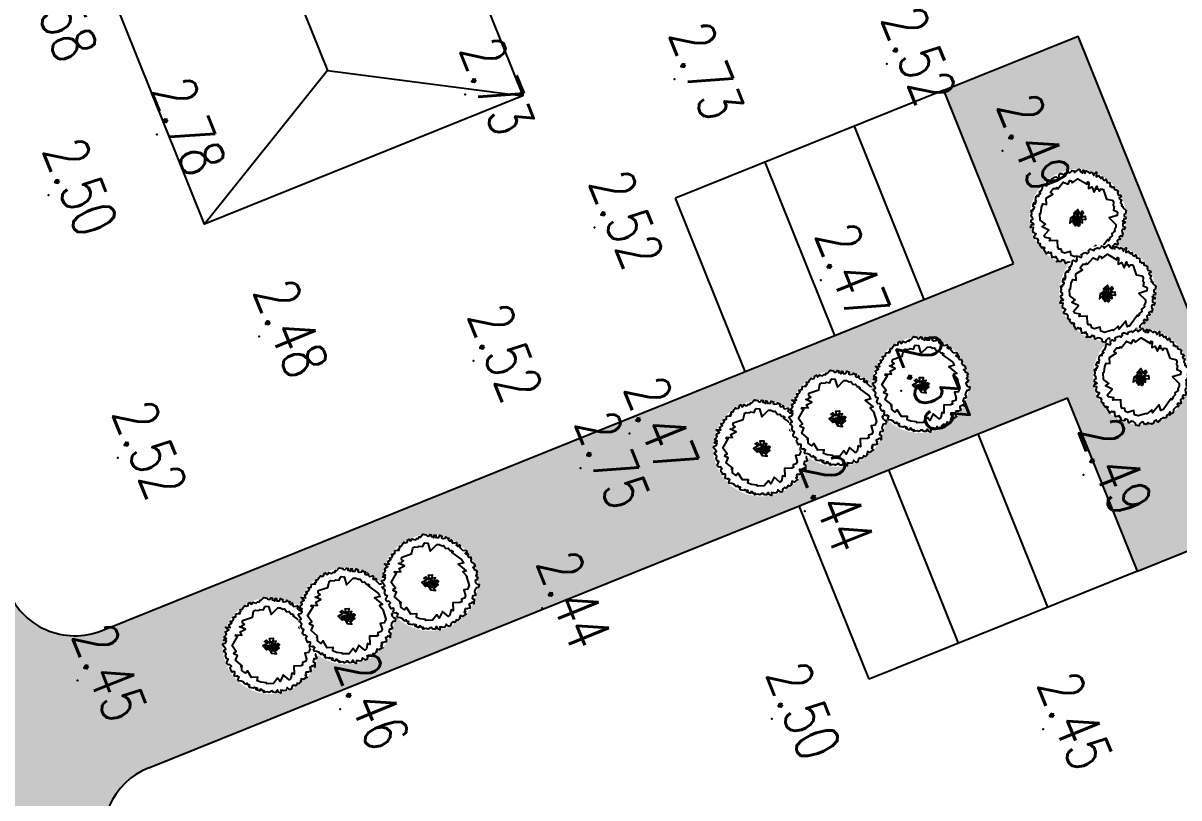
# Model space of a CAD drawing. Header units: millimetres. Extents: x 405522 to 410309, y 2303080 to 2310223.
# Drawn here: x 406903.15 to 406951.1, y 2306584.13 to 2306616.25 of the extents above; entities that cross this region are included whole.
import ezdxf
from ezdxf.enums import TextEntityAlignment as Align
from ezdxf.xclip import XClip

# ---------------------------------------------------------------- set-up
doc = ezdxf.new("R2010")
doc.units = ezdxf.units.MM
doc.header["$LTSCALE"] = 10
doc.header["$MEASUREMENT"] = 0
doc.header["$XCLIPFRAME"] = 0
doc.layers.get('Defpoints').update_dxf_attribs({"linetype": 'CONTINUOUS'})
for name, color, linetype in [('2CAY1', 88, 'CONTINUOUS'), ('caodo', 7, 'CONTINUOUS'), ('co', 84, 'CONTINUOUS'), ('DIM', 4, 'CONTINUOUS'), ('Hatch', 8, 'CONTINUOUS'), ('Line', 136, 'CONTINUOUS'), ('Nha xuong', 125, 'CONTINUOUS'), ('Other', 9, 'CONTINUOUS')]:
    doc.layers.add(name, color=color, linetype=linetype)
doc.layers.add('Bo-co', color=84, linetype='CONTINUOUS', lineweight=18)
doc.styles.add('Dien', font='simplex.shx', dxfattribs={"width": 0.75})
doc.styles.add('txt', font='romans.shx', dxfattribs={"height": 0.2})
doc.dimstyles.new('D6.7', dxfattribs={"dimscale": 6.7, "dimtxt": 1.5, "dimasz": 2, "dimexe": 1.5, "dimexo": 0.5, "dimgap": 1, "dimtad": 1, "dimdec": 0, "dimdsep": 46, "dimtxsty": 'Dien', "dimcen": 1, "dimclrd": 256, "dimclre": 256, "dimclrt": 7, "dimaunit": 1, "dimadec": 3, "dimazin": 0, "dimtfac": 1, "dimtdec": 0, "dimtmove": 1, "dimatfit": 0, "dimfxl": 1, "dimtolj": 1, "dimtzin": 0, "dimlwe": -1, "dimarcsym": 0})
pattern_1 = [(21.91894370438083, (407717.7514153625, 2306586.616748105), (0.3920329744667653, 0.91995116522732), [0.1874999999999999, -1.226713563]), (336.9189437043809, (407717.7514153625, 2306586.616748105), (0.3920329745701908, 0.9199511654700196), [0.1874999999999999, -0.8124999999999997]), (66.91894370438082, (407717.7514153625, 2306586.616748105), (-0.9199511654700196, 0.3920329745701908), [0.1874999999999999, -0.8124999999999997])]

# ---------------------------------------------------------------- blocks, each defined once
blk = doc.blocks.new('*D26')
at = {"layer": 'Defpoints', "color": 0, "linetype": 'Continuous'}
for p in [(406742.6619138751, 2306987.542138263), (407088.9799926709, 2306054.36399705), (407050.0361064873, 2306039.911268014)]:
    blk.add_point(p, dxfattribs=at)
at = {"layer": 'DIM'}
for p, q in [((406739.5212196925, 2306986.376574), (406694.2959683287, 2306969.592725042)), ((407085.8392984883, 2306053.198432786), (407040.6140239395, 2306036.414575225))]:
    blk.add_line(p, q, dxfattribs=at)
at = {"layer": 'DIM', "linetype": 'Continuous', "lineweight": -2}
blk.add_line((406708.380307929, 2306960.526641102), (407045.3738494347, 2306052.474044744), dxfattribs=at)
at = {"layer": 'DIM', "linetype": 'Continuous'}
for points in [[(406710.4741040507, 2306961.303683944), (406706.2865118071, 2306959.74959826), (406703.7180508765, 2306973.089417832)], [(407047.4676455563, 2306053.251087586), (407043.2800533128, 2306051.697001902), (407050.0361064873, 2306039.911268014)]]:
    blk.add_solid(points, dxfattribs=at)
at = {"layer": 'DIM', "color": 7, "linetype": 'Continuous', "insert": (406887.8695083207, 2306510.579817844), "char_height": 10.05, "attachment_point": 5, "rotation": 290.3607342621674, "style": 'Dien'}
blk.add_mtext('\\A1;995', dxfattribs=at)
blk = doc.blocks.new('cayduongpho1')
blk.add_wipeout([(-1.6495222243486942, 1.1285817911168756), (-1.747308805320129, 0.9703142030271552), (-1.8530318560676768, 0.748940709693307), (-1.9140756040081872, 0.5753590039858052), (-1.961613823061559, 0.3833209032007483), (-1.9903329413555577, 0.18339462330984801), (-1.9979466283453777, -0.05974798654626268), (-1.9890991824301187, -0.1976035187131382), (-1.9568230060138172, -0.4083622845859862), (-1.9002397089935852, -0.6208204385667928), (-1.833662948406114, -0.7964906227729092), (-1.7402750543530001, -0.9841885548656841), (-1.6376855353979203, -1.1470077268214833), (-1.5286933895630745, -1.288868098526303), (-1.397134712885701, -1.4305928684626834), (-1.2043647798487382, -1.5964836396539077), (-1.0021762425475438, -1.7307660607017423), (-0.742882199682381, -1.857097897982893), (-0.4836386226880702, -1.941005546240437), (-0.23668467732647194, -1.9864621627158), (0.011176118393371922, -2.000632491918924), (0.25130825232750964, -1.9849548247862288), (0.49946350087175395, -1.9375915978602452), (0.6831339041770396, -1.8808008769148992), (0.910350468576343, -1.7820640868616304), (1.1381245112947118, -1.646062517709415), (1.3351155686306144, -1.4908308134173405), (1.5238153832453991, -1.297415844317999), (1.7128041910041636, -1.0352315454587302), (1.8256960034014893, -0.819890220805926), (1.9199777158694133, -0.5647641269634969), (1.9781742416612265, -0.30313853184882555), (2.0007731318321844, -0.041010195141896855), (1.9867956464536474, 0.2387825682977862), (1.9528926439916345, 0.43617060200044566), (1.9056548026305156, 0.6100607223248806), (1.8270194911368929, 0.8156213400153938), (1.755557303479474, 0.9596347681017061), (1.6611720239513088, 1.114881564153646), (1.5355429628783552, 1.2822030403084312), (1.3756296665329888, 1.452232347495615), (1.1573538065955102, 1.6312931184999941), (1.0115946295997786, 1.725338704563459), (0.7500946149644929, 1.8538309452640593), (0.487046585831118, 1.9394285865970033), (0.2004123514588436, 1.989394430790627), (-0.06451819052901898, 1.9982631657842438), (-0.4188807921823303, 1.9547321863283011), (-0.7225471539394804, 1.8638045507359982), (-0.9899182860672123, 1.736502185733448), (-1.242190198776289, 1.5658768899400597), (-1.3928353650915273, 1.4334695942113171), (-1.4974491392234546, 1.3237706797644417)]).dxf.layer = '2CAY1'
at = {"layer": '2CAY1'}
for points in [[(-1.84622540383134, 0.6568533102981746), (-1.694374742684886, 0.7393169952556491), (-1.735701188677922, 0.7393169954884797), (-1.735701188677922, 0.7724754705559462), (-1.694374742684886, 0.8220690153539181), (-1.735701188561507, 0.8552274904213846), (-1.735701188445091, 0.9048210354521871), (-1.666983959032223, 0.9379795100539923), (-1.666983959032223, 1.020731529919431), (-1.639352905098349, 1.119918619981036), (-1.584090797463432, 1.119918619748205), (-1.515133297536522, 1.169512165011838), (-1.529068959644064, 1.268987589515746), (-1.487742513651028, 1.318581134546548), (-1.418785013956949, 1.268987589748576), (-1.377218298031949, 1.318581134313717), (-1.377218298381194, 1.384609749773517), (-1.294565406627953, 1.384609749773517), (-1.239543568808585, 1.401333154179156), (-1.211912514991127, 1.467361769638956), (-1.142955015180632, 1.484085174044594), (-1.142955015180632, 1.566837194142863), (-1.101628569653258, 1.566837194142863), (-1.046366461901926, 1.732052899198607), (-0.9084514623973519, 1.765211374266073), (-0.8534296246943995, 1.732052899198607), (-0.7981675169430673, 1.748776303837076), (-0.7707767330575734, 1.831528324168175), (-0.701819233247079, 1.847963393898681), (-0.6878835713723674, 1.781934778904542), (-0.6052306797355413, 1.798369848867878), (-0.5775996258016676, 1.765211374033242), (-0.5639042340917513, 1.798369848867878), (-0.5915352879092097, 1.881121868966147), (-0.5362731800414622, 1.897556938929483), (-0.4949467341648415, 1.814804919064045), (-0.3846627889433876, 1.864398464094847), (-0.3846627885941416, 1.963873888598755), (-0.2880742351990193, 1.963873888831586), (-0.2743788433726877, 1.897556939162314), (-0.2054213436786085, 1.897556938929483), (-0.1227684520417824, 1.947150483960286), (-0.1227684519253671, 1.996744028991088), (-0.06750634429045022, 1.980308959027752), (0.01514654757920653, 1.996744028758258), (0.01514654734637588, 1.930715413764119), (0.07040865533053875, 1.897556938929483), (0.1254304928006604, 1.930715413531289), (0.1254304929170758, 1.980308958794922), (0.1667569385608658, 1.963873888598755), (0.1806926005519927, 1.914280343800783), (0.2496501004789025, 1.881121868966147), (0.3736294376431033, 1.963873888831586), (0.4149558832868934, 1.93071541399695), (0.414955883519724, 1.847963393898681), (0.4839133832138032, 1.831528323702514), (0.5115444369148463, 1.914280343567953), (0.5668065447825938, 1.897556939162314), (0.5668065447825938, 1.847963393898681), (0.6081329904263839, 1.814804919296876), (0.732112328056246, 1.765211374033242), (0.870027327677235, 1.814804919296876), (0.9389848272548988, 1.748776303837076), (0.883722719270736, 1.682459354400635), (0.9526802189648151, 1.666024283971637), (1.007942326832563, 1.715617829235271), (1.02163771877531, 1.666024284437299), (1.021637718542479, 1.632865809137002), (1.076899826526642, 1.599707334535196), (1.159552718163468, 1.632865809137002), (1.187183771980926, 1.583272263873369), (1.21481482568197, 1.550113789504394), (1.21481482568197, 1.516955314436927), (1.2148148259148, 1.500520244473591), (1.297467717435211, 1.450926699209958), (1.407751663122326, 1.417768224375322), (1.421447054832242, 1.401333154411986), (1.421447054599412, 1.384609749773517), (1.463013770757243, 1.384609749773517), (1.463013770757243, 1.335016204509884), (1.449078108766116, 1.301857729908079), (1.407751663122326, 1.268987589515746), (1.463013770873658, 1.252264184644446), (1.490404554409906, 1.219394044717774), (1.600688500097021, 1.219394044484943), (1.642255215789191, 1.169512165011838), (1.642255215789191, 1.153077094582841), (1.642255215789191, 1.153077094582841), (1.628319553798065, 1.136642024386674), (1.683581661898643, 1.037166600115597), (1.642255215905607, 1.004296459723264), (1.642255215905607, 1.004296459723264), (1.642255215905607, 1.004296459723264), (1.710972445551306, 0.9711379848886281), (1.752539161359891, 0.9711379848886281), (1.752539161359891, 0.9215444398578256), (1.766234553186223, 0.8719508950598538), (1.752539161359891, 0.8719508948270231), (1.697277053724974, 0.8056339451577514), (1.752539161709137, 0.7393169952556491), (1.835192052880302, 0.7064468553289771), (1.917844944517128, 0.7228819255251437), (1.945475998334587, 0.5905363606289029), (1.862823106814176, 0.5409428153652698), (1.862823106697761, 0.4913492703344673), (1.848887444823049, 0.4581907957326621), (1.848887444939464, 0.4417557255364954), (1.862823107047006, 0.3590037054382265), (1.917844944517128, 0.3094101606402546), (1.959171390510164, 0.2762516855727881), (1.931780606741086, 0.2266581405419856), (1.917844944866374, 0.2266581407748163), (1.862823106814176, 0.1934996659401804), (1.876518498873338, 0.1770645955111831), (1.862823106814176, 0.1603411908727139), (1.876518498873338, 0.1271827160380781), (1.876518498756923, 0.07758917124010623), (1.904149552807212, 0.07758917124010623), (1.917844944633543, 0.07758917077444494), (1.95917139062658, 0.07758917124010623), (2.028128889854997, -0.1043499386869371), (1.986802444327623, -0.03803298878483474), (1.93178060639184, -0.1043499384541065), (1.904149552574381, -0.1043499389197677), (1.904149552807212, -0.1375084137544036), (1.848887444939464, -0.1871019585523754), (1.876518498640507, -0.2366955035831779), (1.904149552574381, -0.2366955035831779), (1.917844944517128, -0.2862890483811498), (1.945475998567417, -0.3194475236814469), (1.945475998567417, -0.3358825936447829), (1.876518498756923, -0.3854761386755854), (1.876518498756923, -0.3854761386755854), (1.862823106930591, -0.4021995433140546), (1.779929945245385, -0.4353580181486905), (1.779929945478216, -0.4849515634123236), (1.821256391005591, -0.5013866336084902), (1.821256391122006, -0.5509801786392927), (1.821256391005591, -0.5677035830449313), (1.821256391005591, -0.5677035830449313), (1.793865606887266, -0.5677035828121006), (1.904149552807212, -0.6172971280757338), (1.862823106697761, -0.6504556031432003), (1.793865607469343, -0.7660777631681412), (1.697277053608559, -0.7660777631681412), (1.710972445551306, -0.7992362382356077), (1.710972445667721, -0.8655531874392182), (1.752539161127061, -0.8655531874392182), (1.724908107658848, -0.8984233280643821), (1.724908107658848, -0.8984233280643821), (1.724908107426018, -0.9151467327028513), (1.683581661782227, -0.9978987525682896), (1.614624161738902, -0.9978987525682896), (1.62831955391448, -1.063927367562428), (1.573297716211528, -1.130244317697361), (1.518035608576611, -1.13024431746453), (1.476709162350744, -1.196272932458669), (1.476709162350744, -1.196272932458669), (1.476709162583575, -1.245866477722302), (1.476709162583575, -1.245866477722302), (1.490404554642737, -1.32861849758774), (1.449078108649701, -1.361776972189546), (1.421447055065073, -1.361776972422376), (1.338794163195416, -1.345341901993379), (1.297467717435211, -1.32861849758774), (1.297467717435211, -1.32861849758774), (1.311163109261543, -1.361776972189546), (1.297467717435211, -1.411370517220348), (1.297467717435211, -1.460964062251151), (1.297467717435211, -1.460964062251151), (1.2148148259148, -1.510557607281953), (1.187183771980926, -1.510557607281953), (1.104530880460516, -1.527281011920422), (1.10453088011127, -1.543716082116589), (1.118226272403263, -1.543716082116589), (1.145857326104306, -1.642903172178194), (1.049268772592768, -1.642903172178194), (1.007942326716147, -1.642903172411025), (1.021637718658894, -1.610033031785861), (0.9666158813051879, -1.576874556951225), (0.9526802189648151, -1.626468102214858), (0.9526802187319845, -1.692785051651299), (0.9526802187319845, -1.692785051651299), (0.8837227193871513, -1.725655192043632), (0.8423962736269459, -1.725655192276463), (0.8010698277503252, -1.692785051651299), (0.732112328056246, -1.725655192276463), (0.732112328056246, -1.725655192276463), (0.7321123278234154, -1.758813666878268), (0.6907858822960407, -1.808407211909071), (0.6081329906592146, -1.808407211909071), (0.4839133832138032, -1.891159231774509), (0.4839133832138032, -1.82513061678037), (0.414955883519724, -1.858000756939873), (0.359934045933187, -1.808407211909071), (0.3046719380654395, -1.82513061654754), (0.3046719378326088, -1.858000756707042), (0.3046719380654395, -1.89115923200734), (0.2772811544127762, -1.891159231774509), (0.2909765461226925, -1.891159231541678), (0.2633454923052341, -1.907882636645809), (0.2083236546022817, -1.907882636180148), (0.1393661547917873, -1.907882636412978), (0.1806926004355773, -1.841565686743706), (0.1254304929170758, -1.841565686743706), (0.1117351008579135, -1.858000756939873), (0.04277760104741901, -1.858000756707042), (0.02908220910467207, -1.858000756939873), (0.04277760116383433, -1.874724161578342), (0.02908220933750272, -1.891159231308848), (-0.05381095234770328, -1.907882636645809), (-0.1227684521581978, -1.924317706609145), (-0.1088327900506556, -1.924317706609145), (-0.1777902899775654, -1.907882636180148), (-0.1640948978019878, -1.874724161345512), (-0.1777902897447348, -1.825130616314709), (-0.2467477894388139, -1.858000756939873), (-0.3157052893657237, -1.808407211909071), (-0.3294006811920553, -1.858000756939873), (-0.3433363430667669, -1.874724161811173), (-0.3570317348930985, -1.874724162044004), (-0.3983581806533039, -1.858000756939873), (-0.4122938428772613, -1.858000756707042), (-0.4396846265299246, -1.82513061654754), (-0.4396846265299246, -1.82513061654754), (-0.5639042337425053, -1.82513061654754), (-0.6604927877197042, -1.858000756939873), (-0.7018192335963249, -1.825130616314709), (-0.7018192334799096, -1.775248737074435), (-0.7018192334799096, -1.775248737074435), (-0.7018192335963249, -1.709220121847466), (-0.7707767328247428, -1.69278505188413), (-0.798167516826652, -1.709220122080296), (-0.798167516826652, -1.725655192043632), (-0.798167516826652, -1.725655192043632), (-0.8121031788177788, -1.725655192043632), (-0.8947560702217743, -1.742378596914932), (-0.936082516098395, -1.692785051651299), (-0.9223871242720634, -1.642903172178194), (-0.9500181784387678, -1.576874556718394), (-1.005040016025305, -1.576874556718394), (-1.04636646178551, -1.626468101982027), (-1.073997515602969, -1.610033031785861), (-1.156650407472625, -1.543716082116589), (-1.198217122931965, -1.47768746712245), (-1.170586069114506, -1.411370517453179), (-1.225607907050289, -1.394935447024181), (-1.26693435292691, -1.378212042385712), (-1.322196460561827, -1.411370517220348), (-1.391153960372321, -1.378212042385712), (-1.404849352315068, -1.345341901993379), (-1.404849352315068, -1.1962729326915), (-1.487742513883859, -1.1962729326915), (-1.57039540540427, -1.113520912826061), (-1.57039540540427, -1.030768892960623), (-1.694374742917717, -0.9647402777336538), (-1.694374742684886, -0.9811753479298204), (-1.708310404792428, -0.8984233278315514), (-1.666983958799392, -0.8488297830335796), (-1.777267904486507, -0.7828011678066105), (-1.859920795890503, -0.7329192883335054), (-1.846225404180586, -0.6833257430698723), (-1.777267904253677, -0.6337321980390698), (-1.763332242611796, -0.5345451079774648), (-1.859920796006918, -0.5509801784064621), (-1.87361618783325, -0.5509801784064621), (-1.887551849707961, -0.5509801784064621), (-1.87361618783325, -0.4682281585410237), (-1.859920796006918, -0.4682281585410237), (-1.804658688255586, -0.4682281583081931), (-1.80465868813917, -0.4353580179158598), (-1.818594350246713, -0.4353580181486905), (-1.914942633593455, -0.4353580183815211), (-1.914942633826286, -0.3690410682465881), (-1.887551849940792, -0.3030124532524496), (-1.87361618783325, -0.2698539786506444), (-1.942573687527329, -0.2202604331541806), (-1.942573687643744, -0.1703785539139062), (-1.859920796006918, -0.07119146385230124), (-1.914942633826286, -0.07119146385230124), (-2.025466849212535, -0.0215979190543294), (-1.846225403947756, 0.04443069617263973), (-1.942573687760159, 0.1271827158052474), (-1.914942633826286, 0.1603411911055446), (-1.887551849707961, 0.1770645957440138), (-1.873616187716834, 0.2266581405419856), (-1.859920796239749, 0.2430932109709829), (-1.914942633593455, 0.2595282811671495), (-1.928878295817412, 0.2926867557689548), (-1.887551849940792, 0.3094101606402546), (-1.87361618783325, 0.3258452308364213), (-1.859920795890503, 0.3422803007997572), (-1.846225404180586, 0.3754387756343931), (-1.846225403947756, 0.4417557253036648), (-1.914942633826286, 0.4581907957326621), (-1.914942633826286, 0.4581907957326621), (-1.846225404064171, 0.5245077454019338), (-1.818594350479543, 0.5409428155981004), (-1.804658688255586, 0.5409428155981004), (-1.804658688255586, 0.5409428155981004)], [(-1.485511093400419, 0.5192284972872585), (-1.163078145706095, 0.803273135330528), (-1.203810756793246, 1.032401845324785), (-1.200329216895625, 1.034905733773485), (-1.204945541569032, 1.067857943009585), (-1.162582812248729, 1.118401217041537), (-1.022400087676942, 1.16100852494128), (-0.9987719672499225, 1.217471520649269), (-0.8498701653443277, 1.253582822391763), (-0.8498701655771583, 1.395567661384121), (-0.838202623068355, 1.430449813604355), (-0.7119777337647974, 1.468647956615314), (-0.4920141682960093, 1.204682043055072), (-0.3448706405470148, 1.56093727122061), (-0.248059825389646, 1.604472089326009), (-0.1242389986291528, 1.604472089326009), (-0.06750634429045022, 1.638512924313545), (0.07073771057184786, 1.555563463596627), (0.1504621244966984, 1.603608750039712), (0.2733074082061648, 1.544538130052388), (0.3129309797659516, 1.57098552538082), (0.3933535551186651, 1.551817912841216), (0.3559643253684044, 1.506949199130759), (0.8634192863246426, 1.38600429915823), (0.9217299779411405, 1.351016607368365), (0.9217299781739712, 1.334581537405029), (0.9773970823734999, 1.301180055830628), (0.7878067331621423, 1.150384088046849), (1.198745753150433, 1.026025827275589), (1.094558401964605, 0.9431575152557343), (1.334065339295194, 0.827587011968717), (1.315771784633398, 0.8056339456234127), (1.555889379233122, 0.5174823149573058), (1.555802594637498, 0.5172758200205863), (1.55580259533599, 0.4172501140274107), (1.565982123021968, 0.3568025755230337), (1.419032639823854, 0.2682446332182735), (1.581863299245015, 0.07284070900641382), (1.583433649037033, 0.06903867097571492), (1.583433649037033, -0.03152589057572186), (1.478947189636528, -0.125294552417472), (1.531249927124009, -0.2191700227558613), (1.486845094477758, -0.2369326043408364), (1.486845094710588, -0.2746187327429652), (1.211394136073068, -0.397627811646089), (1.348195387516171, -0.6886456219945103), (1.354873346630484, -0.7048139024991542), (1.254510746221058, -0.7048139024991542), (1.300319514819421, -0.9256684428546578), (1.256406377768144, -0.9958298986312002), (0.9519347045570612, -0.9069155093748122), (0.9332693839678541, -1.214586776448414), (0.7884976521600038, -1.127341238316149), (0.7145463756751269, -1.39051538426429), (0.46567368414253, -1.509146139957011), (0.4333230908960104, -1.47998716076836), (0.2069873071741313, -1.548480837140232), (0.04986704257316887, -1.548480836907402), (0.01166487322188914, -1.410143720218912), (-0.2163667518179864, -1.518840114120394), (-0.4862040834268555, -1.324775800574571), (-0.5210631040390581, -1.451006756396964), (-0.7031373429344967, -1.407611870206892), (-0.7549533143173903, -1.283789707347751), (-0.7999224652303383, -1.283789707347751), (-0.7748808482429013, -1.22368763317354), (-1.111764502245933, -1.123060196172446), (-1.111764502478763, -0.9031880828551948), (-1.27731055545155, -0.9031880828551948), (-1.277310555567965, -0.8548006601631641), (-1.28641409962438, -0.8499523168429732), (-1.222554026520811, -0.7733174317982048), (-1.479317416669801, -0.6195894256234169), (-1.417327066417783, -0.1783730352763087), (-1.511573837837204, -0.1944096384104341), (-1.511573837837204, -0.1446295958012342), (-1.276920471107587, -0.05818844446912408), (-1.388046198291704, 0.03725568880327046), (-1.234187066322193, 0.2218933857511729), (-1.496081408928148, 0.2218933859840035), (-1.474445051397197, 0.2478579634334892), (-1.388194781378843, 0.2478579629678279), (-1.414144863490947, 0.320220832945779), (-1.350358751020394, 0.3967669645790011), (-1.452540539437905, 0.4272887527476996)]]:
    blk.add_lwpolyline(points, close=True, dxfattribs=at)
blk.add_lwpolyline([(-0.2191546391695738, 0.04840888222679496), (-0.09493503160774708, 0.1643193766940385), (-0.1638925313018262, 0.2635064669884741), (-0.02621780196204782, 0.3298234166577458), (0.01534891361370683, 0.197477851761505), (-0.0812396394321695, 0.08156735682860017), (-0.2467856931034476, 0.1478843067307025), (-0.3018075306899846, 0.06513228639960289), (-0.1638925315346569, 0.03197381203062832), (-0.3018075306899846, -0.1335302277002484), (-0.09493503160774708, -0.2162822475656867), (-0.09493503160774708, -0.05077820760197937), (0.07037075166590512, -0.1499652976635844), (-0.03991319378837943, -0.1831237727310508), (-0.1915235852357, -0.1003717530984432), (-0.01228213985450566, 0.03197381226345897), (0.08430641354061663, -0.06721327779814601), (0.07037075189873576, 0.08156735682860017), (0.1669593050610274, -0.001184663036838174), (0.139328251243569, -0.1831237727310508), (0.07037075166590512, 0.03197381203062832), (0.0566753598395735, 0.1311609018594027), (0.2359168049879372, 0.1643193766940385), (0.2359168048715219, -0.01761973300017416), (0.125632859300822, 0.08156735706143081), (0.139328251243569, 0.2635064669884741), (0.01534891361370683, 0.197477851761505), (0.01534891373012215, -0.1666887025348842), (0.1530236429534853, -0.2658757923636585), (0.3462007503258064, -0.2162822475656867), (0.2219811428803951, -0.149965297896415), (0.3048743044491857, -0.06721327803097665), (0.2082857510540634, -0.05077820783481002), (0.2909386428073049, -0.05077820783481002), (0.3598961422685534, 0.0484088824596256), (0.2772432507481426, 0.04840888199396431), (0.1669593051774427, 0.08156735706143081), (0.2359168047551066, 0.197477851761505), (0.3185696963919327, 0.1807544471230358), (0.2772432509809732, 0.03197381179779768)], dxfattribs=at)
at = {"layer": '2CAY1', "const_width": 0.04814129088297766}
blk.add_lwpolyline([(-0.02266220818273723, -0.00118466280400753, 1), (0.0254887118935585, -0.00118466280400753, 1)], format="xyb", close=True, dxfattribs=at)
blk = doc.blocks.new('20')
at = {"layer": 'caodo', "color": 8, "linetype": 'Continuous'}
for p in [(-668.570000000007, -693.9199999999255, 0.2000000000000002), (-677.3800000000047, -694.5600000000559, 0.4100000000000001), (-686.070000000007, -695.1899999999441, 0.4100000000000001), (-698.8699999999953, -696.8500000000931, 0.4600000000000004), (-663.7699999999604, -697.5299999997951, 0.1700000000000004), (-703.359999999986, -699.3699999996461, 0.1800000000000002), (-680.6999999999534, -700.7099999999627, 0.2000000000000002), (-671.320000000007, -702.8899999996647, 0.1500000000000004), (-694.6199999999953, -705.2299999999814, 0.1600000000000001), (-685.7299999999814, -706.2399999997579, 0.2000000000000002), (-667.9799999999814, -707.4899999997579, 0.01000000000000023), (-679.25, -709.25, 0.1500000000000004), (-700.4799999999814, -710.2599999997765, 0.2000000000000002), (-681.289999999979, -710.6899999999441, 0.4300000000000002), (-660.4099999999744, -710.9599999999627, 0.1700000000000004), (-671.9799999999814, -712.4699999997392, 0.1200000000000001), (-682.8800000000047, -716.4899999997579, 0.1200000000000001), (-702.1499999999651, -719.5, 0.1300000000000003), (-691.2599999999511, -720.679999999702, 0.1400000000000001), (-673.3499999999767, -721.089999999851, 0.1800000000000002), (-662.0899999999674, -721.5099999997765, 0.1300000000000003)]:
    blk.add_point(p, dxfattribs=at)
at = {"layer": 'caodo', "color": 8, "linetype": 'Continuous', "style": 'txt', "width": 0.75}
for s, p in [('2.58', (-703.6900000000023, -692.1299999998882, 0.2600000000000002)), ('2.52', (-668.070000000007, -693.9199999999255, 0.2000000000000002)), ('2.73', (-676.8800000000047, -694.5600000000559, 0.4100000000000001)), ('2.73', (-685.570000000007, -695.1899999999441, 0.4100000000000001)), ('2.78', (-698.3699999999953, -696.8500000000931, 0.4600000000000004)), ('2.49', (-663.2699999999604, -697.5299999997951, 0.1700000000000004)), ('2.50', (-702.859999999986, -699.3699999996461, 0.1800000000000002)), ('2.52', (-680.1999999999534, -700.7099999999627, 0.2000000000000002)), ('2.47', (-670.820000000007, -702.8899999996647, 0.1500000000000004)), ('2.48', (-694.1199999999953, -705.2299999999814, 0.1600000000000001)), ('2.52', (-685.2299999999814, -706.2399999997579, 0.2000000000000002)), ('2.33', (-667.4799999999814, -707.4899999997579, 0.01000000000000023)), ('2.47', (-678.75, -709.25, 0.1500000000000004)), ('2.52', (-699.9799999999814, -710.2599999997765, 0.2000000000000002)), ('2.75', (-680.789999999979, -710.6899999999441, 0.4300000000000002)), ('2.49', (-659.9099999999744, -710.9599999999627, 0.1700000000000004)), ('2.44', (-671.4799999999814, -712.4699999997392, 0.1200000000000001)), ('2.44', (-682.3800000000047, -716.4899999997579, 0.1200000000000001)), ('2.45', (-701.6499999999651, -719.5, 0.1300000000000003)), ('2.46', (-690.7599999999511, -720.679999999702, 0.1400000000000001)), ('2.50', (-672.8499999999767, -721.089999999851, 0.1800000000000002)), ('2.45', (-661.5899999999674, -721.5099999997765, 0.1300000000000003))]:
    blk.add_text(s, height=1.8, rotation=292, dxfattribs=at).set_placement(p, align=Align.CENTER)

msp = doc.modelspace()

# ---------------------------------------------------------------- hatches: boundary and pattern name
at = {"layer": 'co', "linetype": 'Continuous'}
h = msp.add_hatch(dxfattribs=at)
h.set_pattern_fill('GRASS', color=86, scale=0.9999999999999998, angle=-9.651807925231505e-08, style=0)
h.set_pattern_definition(pattern_1)
h.paths.add_polyline_path([(407039.2171290502, 2306542.375536975), (406951.9595313006, 2306759.228422907, 0.4142135618626935), (406932.4444200722, 2306767.544698094), (406917.3694217675, 2306761.478797122, 0.414213562422049), (406909.0531465569, 2306741.963685883), (406910.1730301519, 2306739.180547257), (406915.7393074417, 2306741.420314463, -0.4142135614586308), (406919.065817533, 2306749.226358941), (406939.7070931331, 2306757.532027119, -0.4142135618530136), (406947.5131376245, 2306754.205517043), (406982.4971672571, 2306667.263084735, -0.4142135628615666), (406979.1706571765, 2306659.457040231), (406981.4104244108, 2306653.890762951, -0.4142135618892736), (406989.2164689022, 2306650.564252876), (407024.2251647305, 2306563.560520015, -0.4142135627468186), (407020.8986546527, 2306555.754475512), (407011.5057295765, 2306551.974935888), (407014.0087321293, 2306545.754465207, -0.3716739358736585), (407030.3296516588, 2306538.799380172)])
h = msp.add_hatch(dxfattribs=at)
h.set_pattern_fill('GRASS', color=86, scale=0.9999999999999998, angle=-9.651807925231505e-08, style=0)
h.set_pattern_definition(pattern_1)
h.paths.add_polyline_path([(406932.6968020615, 2306520.263678576, -0.4222016726026619), (406928.7643565051, 2306522.003028329), (406906.6656975736, 2306581.54940578, -0.4062703191020343), (406908.3583759264, 2306585.376333317), (406946.4852884253, 2306600.717898928), (406949.3782565118, 2306593.528284526), (406954.9445338011, 2306595.768051732), (406946.9188304231, 2306615.713557824), (406941.3525531333, 2306613.473790619), (406944.2455212194, 2306606.284176217), (406906.42144308, 2306591.064465561, -0.4222016726280897), (406902.4889975227, 2306592.803815314), (406881.425377076, 2306649.561209395, -0.4062703190853384), (406883.1180554279, 2306653.388136932), (406919.4149020365, 2306667.993317822), (406922.2832039147, 2306660.865003966), (406927.8494812045, 2306663.104771171), (406919.8731102421, 2306682.927676173), (406914.3068329524, 2306680.687908967), (406917.1751348306, 2306673.559595112), (406881.1811225823, 2306659.076269176, -0.4222016726516405), (406877.248677025, 2306660.815618929), (406855.1500180959, 2306720.361996373, -0.4062703191111162), (406856.8426964483, 2306724.188923909), (406885.6681537385, 2306735.787755688, -0.4142135623565292), (406893.4741982333, 2306732.461245603), (406894.7312675774, 2306729.337172475), (406900.2975448672, 2306731.57693968), (406897.9205919206, 2306737.484151454, 0.4142135623467938), (406878.4054806833, 2306745.800426664), (406842.3184017576, 2306731.27965242), (406838.8208640385, 2306729.872307821), (406918.700252532, 2306514.631725478)])
h = msp.add_hatch(dxfattribs=at)
h.set_pattern_fill('GRASS', color=86, scale=0.9999999999999998, angle=-9.651807925231505e-08, style=0)
h.set_pattern_definition(pattern_1)
h.paths.add_polyline_path([(406917.6333430362, 2306688.493953463), (406912.0339250224, 2306702.409646687), (406906.4676477322, 2306700.169879482), (406912.0670657465, 2306686.254186257)])
h.paths.add_polyline_path([(406935.6886664242, 2306643.622800658), (406930.0892484099, 2306657.538493881), (406924.5229711197, 2306655.298726676), (406930.1223891344, 2306641.383033452)])
h.paths.add_polyline_path([(406944.6790632181, 2306621.279835114), (406939.0796452038, 2306635.195528339), (406933.5133679141, 2306632.955761132), (406939.1127859279, 2306619.040067908)])
h.paths.add_polyline_path([(406962.7837190204, 2306576.286081218), (406957.1843010065, 2306590.201774443), (406951.6180237163, 2306587.962007237), (406957.2174417306, 2306574.046314013)])
h.paths.add_polyline_path([(406972.2063333485, 2306552.868967148), (406966.6069153342, 2306566.784660372), (406961.0406380449, 2306564.544893166), (406966.6400560582, 2306550.629199943)])
h.paths.add_polyline_path([(406980.1553520378, 2306525.077488695), (406981.6484616179, 2306521.366807547, 0.4142135622324934), (406983.5999727407, 2306520.535180026), (406984.9915420375, 2306521.095121816), (406974.4461005539, 2306547.302689859), (406968.8798232637, 2306545.062922654), (406970.1862250249, 2306541.816248429, -0.4142135623716824), (406966.8597149415, 2306534.010203934), (406949.6131087518, 2306527.070488045), (406952.8795044836, 2306518.952829954, 0.4142135623209342), (406954.8310156073, 2306518.121202433), (406976.25232979, 2306526.740743738, -0.4142135623630764)])
h.paths.add_polyline_path([(406996.6568671232, 2306492.104415131), (406986.11142564, 2306518.311983171), (406984.719856345, 2306517.75204138, 0.414213562400875), (406983.8882288238, 2306515.800530257), (406985.3813384035, 2306512.089849109, -0.4142135623711284), (406983.7180833616, 2306508.186826861), (406962.2967691803, 2306499.567285558, 0.4142135623978551), (406961.4651416586, 2306497.615774434), (406964.7315373909, 2306489.498116342), (406981.9781435788, 2306496.437832232, -0.4142135623648241), (406989.784188074, 2306493.111322146), (406991.0905898339, 2306489.864647925)])
h.paths.add_polyline_path([(407008.4344387566, 2306462.834752931), (406998.8966343286, 2306486.538137841), (406993.3303570393, 2306484.298370636), (407002.8681614673, 2306460.594985726)])
h.paths.add_polyline_path([(407042.0124111943, 2306379.386658439), (407032.3252889439, 2306403.461128522), (407026.7590116551, 2306401.221361316), (407036.4461339046, 2306377.146891235)])

# ---------------------------------------------------------------- linework, layer by layer
at = {"layer": 'Hatch', "linetype": 'Continuous'}
msp.add_lwpolyline([(406896.3026080811, 2306643.619997738), (406909.5132395112, 2306648.935711905), (406923.8790775979, 2306613.233680864), (406910.6684461678, 2306607.917966699)], close=True, dxfattribs=at)
at = {"layer": 'Line', "color": 7, "linetype": 'Continuous'}
for p, q in [((406941.3525531333, 2306613.473790619), (406930.2199985543, 2306608.994256208)), ((406940.534669693, 2306604.79099808), (406937.641701607, 2306611.980612481)), ((406936.8238181667, 2306603.297819943), (406933.9308500811, 2306610.487434344)), ((406933.1129666408, 2306601.804641806), (406930.2199985547, 2306608.994256207)), ((406945.667404985, 2306592.035106389), (406942.7744368994, 2306599.22472079)), ((406941.9565534586, 2306590.541928252), (406939.0635853726, 2306597.731542653)), ((406938.2457019318, 2306589.048750115), (406935.3527338462, 2306596.238364516)), ((406949.3782565118, 2306593.528284526), (406938.2457019318, 2306589.048750116))]:
    msp.add_line(p, q, dxfattribs=at)
at = {"layer": 'Nha xuong'}
for p, q in [((406904.4011019328, 2306642.567003294), (406915.7805837457, 2306614.286675308)), ((406915.7805837457, 2306614.286675308), (406910.6684461678, 2306607.917966699)), ((406915.7805837457, 2306614.286675308), (406923.8790775979, 2306613.233680864))]:
    msp.add_line(p, q, dxfattribs=at)
at = {"layer": 'Other', "color": 152, "linetype": 'Continuous'}
for p, q in [((406941.3525531333, 2306613.473790619), (406946.9188304236, 2306615.713557824)), ((406954.9445338011, 2306595.768051732), (406946.9188304236, 2306615.713557824)), ((406944.2455212194, 2306606.284176217), (406941.3525531333, 2306613.473790619)), ((406906.42144308, 2306591.064465561), (406944.2455212185, 2306606.284176216)), ((406908.3583759264, 2306585.376333317), (406946.4852884234, 2306600.717898927)), ((406949.3782565118, 2306593.528284526), (406946.4852884258, 2306600.717898928)), ((406949.3782565114, 2306593.528284526), (406954.9445338016, 2306595.768051732))]:
    msp.add_line(p, q, dxfattribs=at)
for centre, start, end in [((406905.3015594771, 2306593.847604206), 200.360734265813, 291.9189437959918), ((406909.4782595289, 2306582.593194671), 111.9189437959917, 200.360734265813)]:
    msp.add_arc(centre, 3, start, end, dxfattribs=at)

# ---------------------------------------------------------------- dimensions: what is measured, and where the dimension line sits
at = {"layer": 'DIM', "linetype": 'Continuous'}
dim = msp.add_linear_dim(base=(407050.0361064873, 2306039.911268014), p1=(406742.6619138751, 2306987.542138263), p2=(407088.9799926708, 2306054.36399705), angle=290.3607342621675, dimstyle='D6.7', dxfattribs=at)
dim.commit()
dim.dimension.update_dxf_attribs({"geometry": '*D26', "text_midpoint": (406887.8695083208, 2306510.579817844)})

# ---------------------------------------------------------------- next in the draw order: block references
at = {"layer": 'Bo-co', "linetype": 'Continuous'}
for p, rotation in [((406946.9091809145, 2306608.199879168), 247.0974693772245), ((406933.7801657202, 2306598.6259196), 337.0974693772125), ((406913.4192573907, 2306590.433066032), 337.0974693772125)]:
    msp.add_blockref('cayduongpho1', p, dxfattribs=dict(at, rotation=rotation))

# ---------------------------------------------------------------- next in the draw order: block references
for p, rotation in [((406948.1410693777, 2306605.063249707), 247.0974693772245), ((406936.9167951811, 2306599.857808063), 337.0974693772125), ((406916.5558868516, 2306591.664954495), 337.0974693772125)]:
    msp.add_blockref('cayduongpho1', p, dxfattribs=dict(at, rotation=rotation))

# ---------------------------------------------------------------- next in the draw order: block references
for p, rotation in [((406949.5352546181, 2306601.598415675), 247.0974693772245), ((406940.3816292141, 2306601.251993303), 337.0974693772125), ((406920.0207208846, 2306593.059139735), 337.0974693772125)]:
    msp.add_blockref('cayduongpho1', p, dxfattribs=dict(at, rotation=rotation))

# ---------------------------------------------------------------- next in the draw order: block references
at = {"layer": 'caodo', "linetype": 'Continuous'}
ref = msp.add_blockref('20', (407607.5599999998, 2307308.49, 2.32), dxfattribs=at)
XClip(ref).set_block_clipping_path([(-1349.6056714252336, -661.9058657553978), (-160.24326352693606, -789.0626177703962), (-158.36999999999534, -682.7400000002235), (-152.55370127764763, -565.1435954412445), (-154.45678520214278, -515.7710593813099), (-164.5656294519431, -479.7079773764126), (-169.84830490715103, -457.46881066821516), (-166.82796598720597, -442.01621566619724), (-126.78273369179806, -389.4443280850537), (-106.05188721581362, -361.8542004311457), (-63.77944376063533, -462.4105278351344), (-33.466447652434, -538.7088304474019), (-26.830958046135493, -536.6440252331086), (-14.194728780596051, -530.2900720490143), (2.873561021173373, -522.7809317391366), (21.779086004185956, -516.4300709003583), (33.49636997265043, -516.3916891841218), (41.83233972010203, -526.5245847343467), (49.38700186560163, -538.8965703272261), (57.58147363178432, -547.8425059784204), (240.7905528639676, -478.5933098080568), (312.71683337684954, -453.523366919253), (469.9752955258009, -835.1642690971494), (381.01757410995197, -875.9365015272051), (340.05356005806243, -891.0018749474548), (281.9833174137748, -920.0360526661389), (270.2997928529512, -925.8934261840768), (259.64971878379583, -926.485182072036), (238.13632499426603, -935.887616972439), (231.39031789585715, -941.3565830942243), (234.28019038640196, -952.6351198460907), (233.34951378498226, -963.7375780143775), (228.57153214595746, -974.9643217222765), (217.37020478205523, -983.9257580563426), (203.91382668475853, -988.0474594873376), (188.67127670557238, -983.9718116582371), (177.38840578240342, -980.8930276110768), (171.5204358987976, -984.3872820092365), (-73.64572811854305, -1086.5773775354028), (-160.72326044749934, -789.4035990480334), (-175.86631778383162, -787.8968891631812), (-1242.6150691517978, -731.501864743419), (-1048.6445017770166, -1275.3187000523321), (-581.3011768160504, -1893.6633556210436), (45.25815080979373, -1711.1176481554285), (672.5305126870517, -1468.653420693241), (1174.462400796474, -665.2848953921348), (720.1397881704615, 463.7992460099049), (-44.86505850660615, 588.3045099438168), (-757.8349164568353, 52.953614375554025)])

doc.saveas('drawing.dxf')
